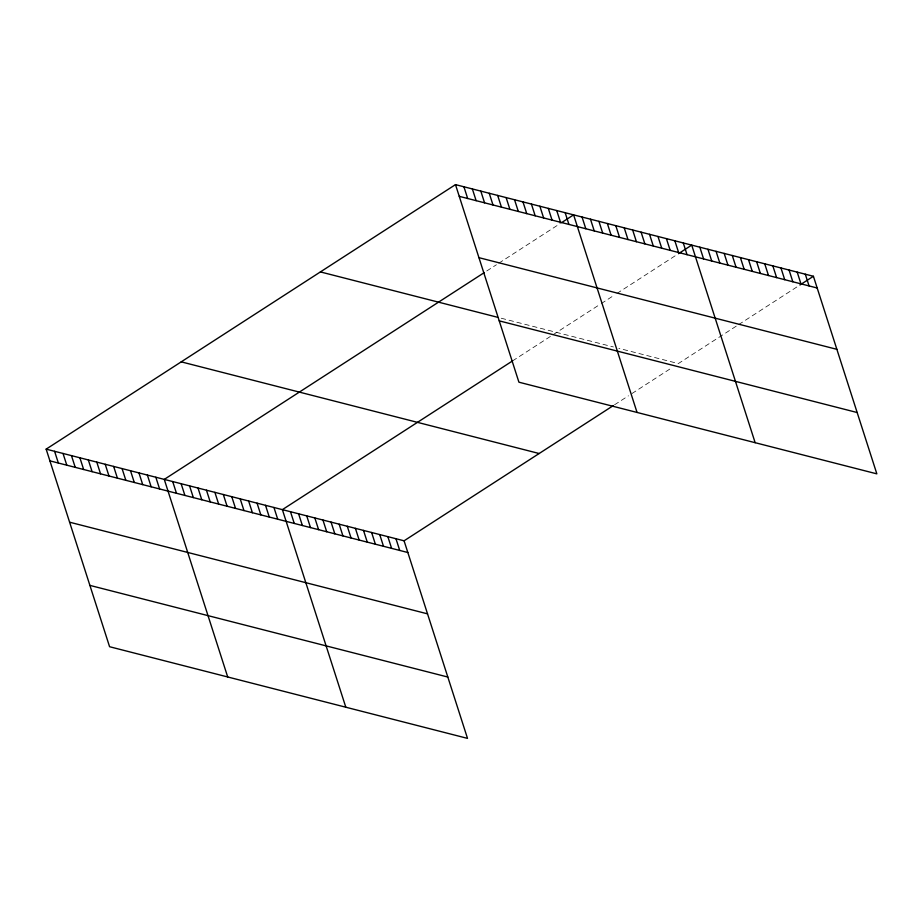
<?xml version="1.0" encoding="UTF-8"?>
<svg xmlns="http://www.w3.org/2000/svg" width="923" height="923" viewBox="0 0 923 923"><rect width="100%" height="100%" fill="white"/><g stroke="black" fill="none" stroke-linecap="round" stroke-linejoin="round"><path stroke-width="0.69" stroke-dasharray="4.62 3.46" d="M486.767 270.981L496.412 264.751M498.824 263.193L560.342 223.447M512.565 360.893L552 335.407M553.154 334.657L600.054 304.348M601.265 303.575L614.533 295.002M616.945 293.445L677.251 254.471M614.545 404.793L628.459 395.805M631.943 393.556L672.532 367.319M736.231 326.165L678.336 363.57L618.837 348.34M738.642 324.608L800.149 284.849M501.201 318.216L613.426 346.956"/><path stroke-width="1.38" d="M46.15 449.143L404.078 540.809L467.511 738.377L109.583 646.723L46.15 449.143L455.489 184.623L813.417 276.277L876.85 473.857L518.922 382.191L455.489 184.623M484.356 272.539L164.271 479.395L227.704 676.963M561.542 222.662L573.61 214.863L637.043 412.443M512.565 360.893L282.38 509.646L345.813 707.214M678.451 253.687L691.719 245.114L755.152 442.694M404.078 540.809L613.391 405.543M800.149 284.849L813.417 276.277M459.25 196.334L817.178 287.999M478.945 257.667L836.873 349.332M320.408 271.916L497.578 317.281M499.228 320.858L857.155 412.523M181.231 361.851L539.159 453.516M49.911 460.865L407.839 552.519M69.606 522.199L427.534 613.853M89.889 585.39L447.817 677.044M805.306 274.2L809.067 285.922M797.195 272.123L800.956 283.846M789.073 270.047L792.834 281.769M780.962 267.97L784.723 279.692M772.851 265.893L776.612 277.615M764.74 263.816L768.501 275.527M756.629 261.74L760.39 273.45M748.507 259.663L752.28 271.374M740.396 257.586L744.157 269.297M732.285 255.509L736.046 267.22M724.174 253.421L727.935 265.143M716.063 251.344L719.825 263.067M707.953 249.268L711.714 260.99M699.83 247.191L703.591 258.913M683.285 242.957L687.047 254.679M674.851 240.799L678.613 252.51M666.406 238.63L670.167 250.352M657.972 236.473L661.733 248.195M649.538 234.315L653.299 246.026M641.104 232.158L644.865 243.868M632.659 229.989L636.42 241.711M624.225 227.831L627.986 239.553M615.791 225.673L619.552 237.384M607.357 223.516L611.118 235.227M598.912 221.347L602.673 233.069M590.478 219.189L594.239 230.912M582.044 217.032L585.805 228.742M565.164 212.705L568.926 224.427M556.731 210.548L560.492 222.27M548.297 208.39L552.058 220.101M539.863 206.221L543.624 217.943M531.417 204.064L535.178 215.786M522.983 201.906L526.745 213.617M514.549 199.749L518.311 211.459M506.116 197.58L509.877 209.302M497.67 195.422L501.431 207.144M489.236 193.265L492.997 204.975M480.802 191.107L484.563 202.818M472.368 188.938L476.13 200.66M463.923 186.781L467.684 198.503M395.967 538.732L399.728 550.443M387.856 536.655L391.617 548.366M379.734 534.579L383.495 546.289M371.623 532.49L375.384 544.212M363.512 530.413L367.273 542.136M355.401 528.337L359.162 540.059M347.29 526.26L351.052 537.982M339.168 524.183L342.929 535.905M331.057 522.106L334.818 533.829M322.946 520.03L326.707 531.752M314.835 517.953L318.597 529.664M306.724 515.876L310.486 527.587M298.602 513.799L302.375 525.51M290.491 511.723L294.252 523.433M273.946 507.477L277.708 519.199M265.512 505.319L269.274 517.042M257.067 503.162L260.828 514.872M248.633 501.004L252.394 512.715M240.199 498.835L243.96 510.557M231.765 496.678L235.527 508.4M223.32 494.52L227.081 506.231M214.886 492.351L218.647 504.073M206.452 490.194L210.213 501.916M198.018 488.036L201.779 499.758M189.573 485.879L193.334 497.589M181.139 483.71L184.9 495.432M172.705 481.552L176.466 493.274M155.825 477.237L159.587 488.948M147.392 475.068L151.153 486.79M138.958 472.911L142.719 484.633M130.524 470.753L134.285 482.464M122.078 468.596L125.84 480.306M113.644 466.427L117.406 478.149M105.21 464.269L108.972 475.991M96.777 462.111L100.538 473.822M88.331 459.942L92.092 471.665M79.897 457.785L83.658 469.507M71.463 455.627L75.225 467.35M63.029 453.47L66.791 465.18M54.584 451.301L58.345 463.023"/></g></svg>
